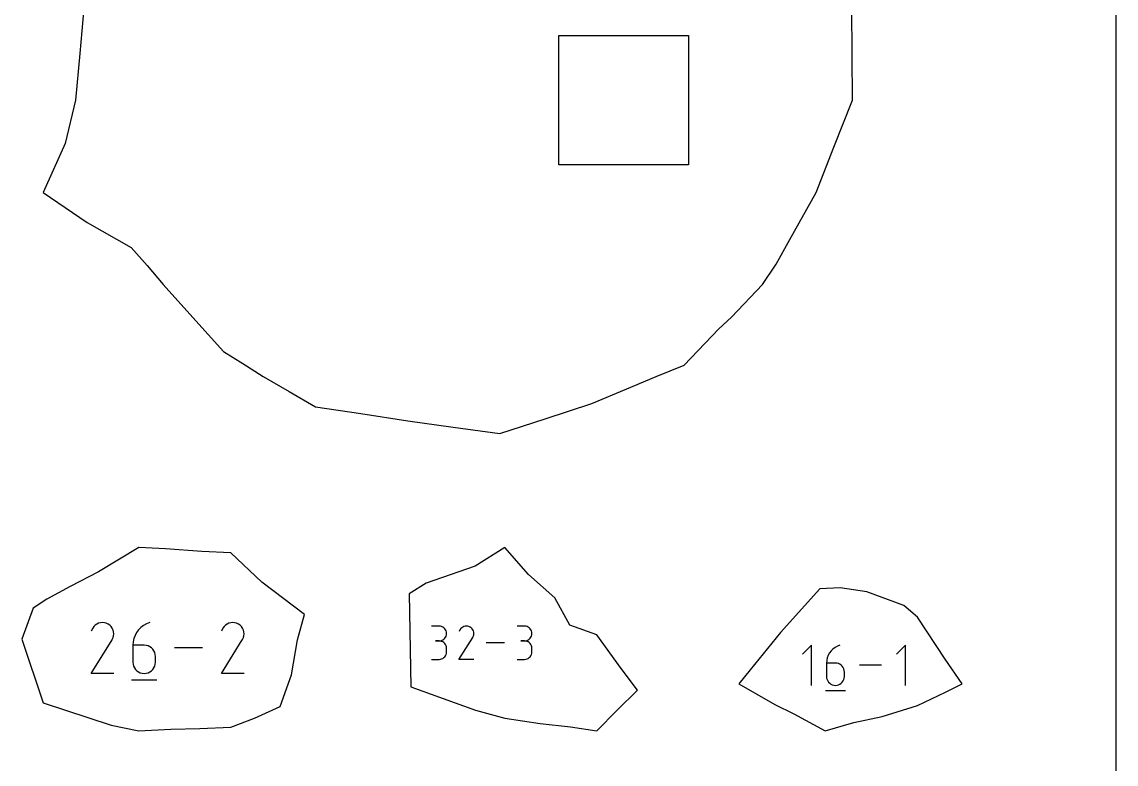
# Model space of a CAD drawing. Extents: x 0 to 12.2, y 0 to 12.
# Drawn here: x 10.649 to 12, y 1.73 to 2.647 of the extents above; entities that cross this region are included whole.
import ezdxf

# ---------------------------------------------------------------- set-up
doc = ezdxf.new("R2010")
doc.units = 0

msp = doc.modelspace()

# ---------------------------------------------------------------- linework, layer by layer
at = {"layer": 'annotation', "color": 1}
for p, q in [((10.736198, 1.897857), (10.734366, 1.894343)), ((10.737652, 1.899919), (10.736198, 1.897857)), ((10.739396, 1.90164), (10.737652, 1.899919)), ((10.741378, 1.903007), (10.739396, 1.90164)), ((10.743545, 1.904005), (10.741378, 1.903007)), ((10.745842, 1.904622), (10.743545, 1.904005)), ((10.748218, 1.904842), (10.745842, 1.904622)), ((10.750619, 1.904653), (10.748218, 1.904842)), ((10.752992, 1.904041), (10.750619, 1.904653)), ((10.755285, 1.902992), (10.752992, 1.904041)), ((10.757335, 1.901536), (10.755285, 1.902992)), ((10.755285, 1.902992), (10.755285, 1.902992)), ((10.759049, 1.899789), (10.757335, 1.901536)), ((10.760412, 1.897804), (10.759049, 1.899789)), ((10.761408, 1.895635), (10.760412, 1.897804)), ((10.762023, 1.893336), (10.761408, 1.895635)), ((10.762241, 1.89096), (10.762023, 1.893336)), ((10.79044, 1.892651), (10.788466, 1.889055)), ((10.792894, 1.895928), (10.79044, 1.892651)), ((10.795791, 1.898837), (10.792894, 1.895928)), ((10.799092, 1.901326), (10.795791, 1.898837)), ((10.802759, 1.903345), (10.799092, 1.901326)), ((10.806757, 1.904844), (10.802759, 1.903345)), ((10.806757, 1.904844), (10.806757, 1.904844)), ((10.897059, 1.897857), (10.895227, 1.894343)), ((10.898513, 1.899919), (10.897059, 1.897857)), ((10.900258, 1.90164), (10.898513, 1.899919)), ((10.90224, 1.903007), (10.900258, 1.90164)), ((10.904406, 1.904005), (10.90224, 1.903007)), ((10.906704, 1.904622), (10.904406, 1.904005)), ((10.909079, 1.904842), (10.906704, 1.904622)), ((10.91148, 1.904653), (10.909079, 1.904842)), ((10.913854, 1.904041), (10.91148, 1.904653)), ((10.916146, 1.902992), (10.913854, 1.904041)), ((10.918196, 1.901536), (10.916146, 1.902992)), ((10.916146, 1.902992), (10.916146, 1.902992)), ((10.91991, 1.899789), (10.918196, 1.901536)), ((10.921273, 1.897804), (10.91991, 1.899789)), ((10.92227, 1.895635), (10.921273, 1.897804)), ((10.922884, 1.893336), (10.92227, 1.895635)), ((10.923102, 1.89096), (10.922884, 1.893336)), ((11.163906, 1.900494), (11.154755, 1.900494)), ((11.165551, 1.900346), (11.163906, 1.900494)), ((11.1671, 1.899921), (11.165551, 1.900346)), ((11.168526, 1.899243), (11.1671, 1.899921)), ((11.169802, 1.89834), (11.168526, 1.899243)), ((11.170905, 1.897238), (11.169802, 1.89834)), ((11.171807, 1.895962), (11.170905, 1.897238)), ((11.172484, 1.894539), (11.171807, 1.895962)), ((11.172909, 1.892995), (11.172484, 1.894539)), ((11.173056, 1.891357), (11.172909, 1.892995)), ((11.189739, 1.89596), (11.188537, 1.893655)), ((11.190692, 1.897312), (11.189739, 1.89596)), ((11.191836, 1.898441), (11.190692, 1.897312)), ((11.193136, 1.899337), (11.191836, 1.898441)), ((11.194557, 1.899992), (11.193136, 1.899337)), ((11.196063, 1.900396), (11.194557, 1.899992)), ((11.197622, 1.900541), (11.196063, 1.900396)), ((11.199196, 1.900417), (11.197622, 1.900541)), ((11.200753, 1.900015), (11.199196, 1.900417)), ((11.202256, 1.899327), (11.200753, 1.900015)), ((11.2036, 1.898372), (11.202256, 1.899327)), ((11.202256, 1.899327), (11.202256, 1.899327)), ((11.204725, 1.897227), (11.2036, 1.898372)), ((11.205618, 1.895925), (11.204725, 1.897227)), ((11.206272, 1.894503), (11.205618, 1.895925)), ((11.206675, 1.892995), (11.206272, 1.894503)), ((11.206818, 1.891437), (11.206675, 1.892995)), ((11.2694, 1.900494), (11.260249, 1.900494)), ((11.271045, 1.900346), (11.2694, 1.900494)), ((11.272594, 1.899921), (11.271045, 1.900346)), ((11.27402, 1.899243), (11.272594, 1.899921)), ((11.275297, 1.89834), (11.27402, 1.899243)), ((11.276399, 1.897238), (11.275297, 1.89834)), ((11.277301, 1.895962), (11.276399, 1.897238)), ((11.277978, 1.894539), (11.277301, 1.895962)), ((11.278403, 1.892995), (11.277978, 1.894539)), ((11.27855, 1.891357), (11.278403, 1.892995)), ((10.734326, 1.842011), (10.760111, 1.883523)), ((10.760111, 1.883523), (10.760142, 1.883561)), ((10.760111, 1.883523), (10.760111, 1.883523)), ((10.760142, 1.883561), (10.760172, 1.883599)), ((10.760172, 1.883599), (10.7602, 1.883638)), ((10.7602, 1.883638), (10.760228, 1.883678)), ((10.760228, 1.883678), (10.760255, 1.88372)), ((10.760255, 1.88372), (10.760281, 1.883763)), ((10.760281, 1.883763), (10.760308, 1.883808)), ((10.760308, 1.883808), (10.760334, 1.883855)), ((10.760334, 1.883855), (10.76036, 1.883905)), ((10.76036, 1.883905), (10.761424, 1.886191)), ((10.76036, 1.883905), (10.76036, 1.883905)), ((10.761424, 1.886191), (10.762046, 1.88856)), ((10.762046, 1.88856), (10.762241, 1.89096)), ((10.786107, 1.881111), (10.785798, 1.876864)), ((10.787009, 1.885191), (10.786107, 1.881111)), ((10.788466, 1.889055), (10.787009, 1.885191)), ((10.895187, 1.842011), (10.920973, 1.883523)), ((10.920973, 1.883523), (10.921004, 1.883561)), ((10.920973, 1.883523), (10.920973, 1.883523)), ((10.921004, 1.883561), (10.921033, 1.883599)), ((10.921033, 1.883599), (10.921062, 1.883638)), ((10.921062, 1.883638), (10.921089, 1.883678)), ((10.921089, 1.883678), (10.921116, 1.88372)), ((10.921116, 1.88372), (10.921143, 1.883763)), ((10.921143, 1.883763), (10.921169, 1.883808)), ((10.921169, 1.883808), (10.921195, 1.883855)), ((10.921195, 1.883855), (10.921221, 1.883905)), ((10.921221, 1.883905), (10.922286, 1.886191)), ((10.921221, 1.883905), (10.921221, 1.883905)), ((10.922286, 1.886191), (10.922908, 1.88856)), ((10.922908, 1.88856), (10.923102, 1.89096)), ((11.163906, 1.882194), (11.159324, 1.882194)), ((11.159324, 1.882194), (11.163906, 1.882194)), ((11.163906, 1.882194), (11.165551, 1.882342)), ((11.165551, 1.882046), (11.163906, 1.882194)), ((11.163906, 1.882194), (11.163906, 1.882194)), ((11.165551, 1.882342), (11.1671, 1.882767)), ((11.1671, 1.88162), (11.165551, 1.882046)), ((11.1671, 1.882767), (11.168526, 1.883446)), ((11.168526, 1.880943), (11.1671, 1.88162)), ((11.168526, 1.883446), (11.169802, 1.88435)), ((11.169802, 1.88004), (11.168526, 1.880943)), ((11.169802, 1.88435), (11.170905, 1.885455)), ((11.170905, 1.878937), (11.169802, 1.88004)), ((11.170905, 1.885455), (11.171807, 1.886734)), ((11.171807, 1.877662), (11.170905, 1.878937)), ((11.171807, 1.886734), (11.172484, 1.888161)), ((11.172484, 1.888161), (11.172909, 1.889711)), ((11.172909, 1.889711), (11.173056, 1.891357)), ((11.173056, 1.891357), (11.173056, 1.891357)), ((11.188511, 1.859336), (11.205421, 1.886559)), ((11.205421, 1.886559), (11.205442, 1.886584)), ((11.205421, 1.886559), (11.205421, 1.886559)), ((11.205442, 1.886584), (11.205461, 1.886609)), ((11.205461, 1.886609), (11.20548, 1.886635)), ((11.20548, 1.886635), (11.205498, 1.886661)), ((11.205498, 1.886661), (11.205515, 1.886689)), ((11.205515, 1.886689), (11.205533, 1.886717)), ((11.205533, 1.886717), (11.20555, 1.886746)), ((11.20555, 1.886746), (11.205567, 1.886777)), ((11.205567, 1.886777), (11.205584, 1.88681)), ((11.205584, 1.88681), (11.206282, 1.888309)), ((11.205584, 1.88681), (11.205584, 1.88681)), ((11.206282, 1.888309), (11.20669, 1.889863)), ((11.20669, 1.889863), (11.206818, 1.891437)), ((11.244801, 1.879939), (11.222271, 1.879939)), ((11.2694, 1.882194), (11.264818, 1.882194)), ((11.264818, 1.882194), (11.2694, 1.882194)), ((11.2694, 1.882194), (11.271045, 1.882342)), ((11.271045, 1.882046), (11.2694, 1.882194)), ((11.2694, 1.882194), (11.2694, 1.882194)), ((11.271045, 1.882342), (11.272594, 1.882767)), ((11.272594, 1.88162), (11.271045, 1.882046)), ((11.272594, 1.882767), (11.27402, 1.883446)), ((11.27402, 1.880943), (11.272594, 1.88162)), ((11.27402, 1.883446), (11.275297, 1.88435)), ((11.275297, 1.88004), (11.27402, 1.880943)), ((11.275297, 1.88435), (11.276399, 1.885455)), ((11.276399, 1.878937), (11.275297, 1.88004)), ((11.276399, 1.885455), (11.277301, 1.886734)), ((11.277301, 1.877662), (11.276399, 1.878937)), ((11.277301, 1.886734), (11.277978, 1.888161)), ((11.277978, 1.888161), (11.278403, 1.889711)), ((11.278403, 1.889711), (11.27855, 1.891357)), ((11.27855, 1.891357), (11.27855, 1.891357)), ((10.785798, 1.876864), (10.785798, 1.85598)), ((10.799751, 1.876864), (10.785798, 1.876864)), ((10.80226, 1.87664), (10.799751, 1.876864)), ((10.804621, 1.875994), (10.80226, 1.87664)), ((10.806795, 1.874965), (10.804621, 1.875994)), ((10.808742, 1.873592), (10.806795, 1.874965)), ((10.810424, 1.871915), (10.808742, 1.873592)), ((10.8118, 1.86997), (10.810424, 1.871915)), ((10.812831, 1.867799), (10.8118, 1.86997)), ((10.813479, 1.86544), (10.812831, 1.867799)), ((10.813703, 1.862931), (10.813479, 1.86544)), ((10.871627, 1.873428), (10.837271, 1.873428)), ((11.172484, 1.876239), (11.171807, 1.877662)), ((11.171807, 1.863869), (11.172484, 1.865292)), ((11.172909, 1.874695), (11.172484, 1.876239)), ((11.172484, 1.865292), (11.172909, 1.866836)), ((11.173056, 1.873056), (11.172909, 1.874695)), ((11.172909, 1.866836), (11.173056, 1.868475)), ((11.173056, 1.868475), (11.173056, 1.873056)), ((11.173056, 1.873056), (11.173056, 1.873056)), ((11.277978, 1.876239), (11.277301, 1.877662)), ((11.277301, 1.863869), (11.277978, 1.865292)), ((11.278403, 1.874695), (11.277978, 1.876239)), ((11.277978, 1.865292), (11.278403, 1.866836)), ((11.27855, 1.873056), (11.278403, 1.874695)), ((11.278403, 1.866836), (11.27855, 1.868475)), ((11.27855, 1.868475), (11.27855, 1.873056)), ((11.27855, 1.873056), (11.27855, 1.873056)), ((11.623699, 1.876902), (11.612647, 1.865847)), ((11.623699, 1.827187), (11.623699, 1.876902)), ((11.646013, 1.867254), (11.644451, 1.864409)), ((11.647955, 1.869847), (11.646013, 1.867254)), ((11.650247, 1.872149), (11.647955, 1.869847)), ((11.652859, 1.874119), (11.650247, 1.872149)), ((11.655761, 1.875716), (11.652859, 1.874119)), ((11.658923, 1.876902), (11.655761, 1.875716)), ((11.658923, 1.876902), (11.658923, 1.876902)), ((11.739943, 1.876902), (11.728891, 1.865847)), ((11.739943, 1.827187), (11.739943, 1.876902)), ((10.785798, 1.85598), (10.785798, 1.85598)), ((10.785798, 1.85598), (10.786023, 1.85347)), ((10.786023, 1.85347), (10.786673, 1.851108)), ((10.812831, 1.851108), (10.813479, 1.85347)), ((10.813479, 1.85347), (10.813703, 1.85598)), ((10.813703, 1.85598), (10.813703, 1.862931)), ((10.813703, 1.862931), (10.813703, 1.862931)), ((11.154755, 1.859338), (11.163906, 1.859338)), ((11.163906, 1.859338), (11.165551, 1.859485)), ((11.163906, 1.859338), (11.163906, 1.859338)), ((11.165551, 1.859485), (11.1671, 1.859911)), ((11.1671, 1.859911), (11.168526, 1.860588)), ((11.168526, 1.860588), (11.169802, 1.861491)), ((11.169802, 1.861491), (11.170905, 1.862593)), ((11.170905, 1.862593), (11.171807, 1.863869)), ((11.206812, 1.859336), (11.188511, 1.859336)), ((11.260249, 1.859338), (11.2694, 1.859338)), ((11.2694, 1.859338), (11.271045, 1.859485)), ((11.2694, 1.859338), (11.2694, 1.859338)), ((11.271045, 1.859485), (11.272594, 1.859911)), ((11.272594, 1.859911), (11.27402, 1.860588)), ((11.27402, 1.860588), (11.275297, 1.861491)), ((11.275297, 1.861491), (11.276399, 1.862593)), ((11.276399, 1.862593), (11.277301, 1.863869)), ((11.642585, 1.858124), (11.64234, 1.854763)), ((11.64234, 1.854763), (11.64234, 1.838239)), ((11.65338, 1.854763), (11.64234, 1.854763)), ((11.643298, 1.861352), (11.642585, 1.858124)), ((11.644451, 1.864409), (11.643298, 1.861352)), ((11.655366, 1.854586), (11.65338, 1.854763)), ((11.657234, 1.854075), (11.655366, 1.854586)), ((11.658954, 1.853261), (11.657234, 1.854075)), ((11.660495, 1.852175), (11.658954, 1.853261)), ((11.661825, 1.850847), (11.660495, 1.852175)), ((11.710251, 1.852045), (11.683068, 1.852045)), ((10.762231, 1.842011), (10.734326, 1.842011)), ((10.786673, 1.851108), (10.787706, 1.848932)), ((10.787706, 1.848932), (10.789084, 1.846982)), ((10.789084, 1.846982), (10.790767, 1.845298)), ((10.790767, 1.845298), (10.792715, 1.84392)), ((10.792715, 1.84392), (10.794888, 1.842886)), ((10.794888, 1.842886), (10.797246, 1.842237)), ((10.797246, 1.842237), (10.799751, 1.842012)), ((10.799751, 1.842012), (10.80226, 1.842237)), ((10.799751, 1.842012), (10.799751, 1.842012)), ((10.80226, 1.842237), (10.804621, 1.842886)), ((10.804621, 1.842886), (10.806795, 1.84392)), ((10.806795, 1.84392), (10.808742, 1.845298)), ((10.808742, 1.845298), (10.810424, 1.846982)), ((10.810424, 1.846982), (10.8118, 1.848932)), ((10.8118, 1.848932), (10.812831, 1.851108)), ((10.923093, 1.842011), (10.895187, 1.842011)), ((11.64234, 1.838239), (11.64234, 1.838239)), ((11.64234, 1.838239), (11.642519, 1.836253)), ((11.662914, 1.849309), (11.661825, 1.850847)), ((11.66373, 1.847591), (11.662914, 1.849309)), ((11.664242, 1.845724), (11.66373, 1.847591)), ((11.66442, 1.843739), (11.664242, 1.845724)), ((11.664242, 1.836253), (11.66442, 1.838239)), ((11.66442, 1.838239), (11.66442, 1.843739)), ((11.66442, 1.843739), (11.66442, 1.843739)), ((10.784051, 1.834158), (10.815467, 1.834158)), ((11.642519, 1.836253), (11.643032, 1.834384)), ((11.643032, 1.834384), (11.64385, 1.832662)), ((11.64385, 1.832662), (11.64494, 1.83112)), ((11.64494, 1.83112), (11.646272, 1.829787)), ((11.646272, 1.829787), (11.647813, 1.828697)), ((11.647813, 1.828697), (11.649533, 1.827879)), ((11.649533, 1.827879), (11.651399, 1.827365)), ((11.651399, 1.827365), (11.65338, 1.827187)), ((11.65338, 1.827187), (11.655366, 1.827365)), ((11.65338, 1.827187), (11.65338, 1.827187)), ((11.655366, 1.827365), (11.657234, 1.827879)), ((11.657234, 1.827879), (11.658954, 1.828697)), ((11.658954, 1.828697), (11.660495, 1.829787)), ((11.660495, 1.829787), (11.661825, 1.83112)), ((11.661825, 1.83112), (11.662914, 1.832662)), ((11.662914, 1.832662), (11.66373, 1.834384)), ((11.66373, 1.834384), (11.664242, 1.836253)), ((11.640958, 1.820973), (11.665815, 1.820973))]:
    msp.add_line(p, q, dxfattribs=at)
at = {"layer": 'boundary', "color": 5}
for p, q in [((10.725326, 2.664041), (10.720264, 2.608007)), ((11.67407, 2.606294), (11.673651, 2.664041)), ((10.720264, 2.608007), (10.714978, 2.550261)), ((11.674374, 2.550261), (11.67407, 2.606294)), ((10.714978, 2.550261), (10.702238, 2.496909)), ((11.651615, 2.492514), (11.674374, 2.550261)), ((10.702238, 2.496909), (10.675017, 2.436481)), ((11.629608, 2.436481), (11.651615, 2.492514)), ((10.675017, 2.436481), (10.729412, 2.399385)), ((11.59725, 2.378234), (11.629608, 2.436481)), ((10.729412, 2.399385), (10.783866, 2.368417)), ((11.580326, 2.347839), (11.59725, 2.378234)), ((10.783866, 2.368417), (10.80326, 2.34602)), ((10.80326, 2.34602), (10.823406, 2.3227)), ((11.563131, 2.3227), (11.580326, 2.347839)), ((10.823406, 2.3227), (10.860045, 2.28185)), ((11.525037, 2.282244), (11.563131, 2.3227)), ((10.860045, 2.28185), (10.897646, 2.240002)), ((11.509563, 2.267795), (11.525037, 2.282244)), ((11.466546, 2.223064), (11.509563, 2.267795)), ((10.897646, 2.240002), (10.921559, 2.224819)), ((10.921559, 2.224819), (10.946674, 2.20892)), ((11.432056, 2.20892), (11.466546, 2.223064)), ((10.946674, 2.20892), (10.978793, 2.190391)), ((11.395889, 2.193842), (11.432056, 2.20892)), ((10.978793, 2.190391), (11.011426, 2.171622)), ((11.352766, 2.175606), (11.395889, 2.193842)), ((11.295019, 2.156801), (11.352766, 2.175606)), ((11.011426, 2.171622), (11.067459, 2.163046)), ((11.067459, 2.163046), (11.125206, 2.154216)), ((11.125206, 2.154216), (11.181239, 2.146499)), ((11.238986, 2.138596), (11.295019, 2.156801)), ((11.181239, 2.146499), (11.238986, 2.138596)), ((10.793153, 1.997475), (10.743528, 1.967617)), ((10.826105, 1.995762), (10.793153, 1.997475)), ((10.870889, 1.99267), (10.826105, 1.995762)), ((10.906933, 1.990862), (10.870889, 1.99267)), ((10.945116, 1.954646), (10.906933, 1.990862)), ((11.245049, 1.997623), (11.208419, 1.974744)), ((11.274174, 1.964201), (11.245049, 1.997623)), ((11.208419, 1.974744), (11.147883, 1.953356)), ((10.743528, 1.967617), (10.708567, 1.949563)), ((11.306734, 1.935232), (11.274174, 1.964201)), ((10.708567, 1.949563), (10.679373, 1.933742)), ((10.997779, 1.914934), (10.945116, 1.954646)), ((11.147883, 1.953356), (11.127024, 1.940365)), ((11.634133, 1.946523), (11.58539, 1.892402)), ((11.659102, 1.947797), (11.634133, 1.946523)), ((11.69197, 1.942893), (11.659102, 1.947797)), ((10.679373, 1.933742), (10.66284, 1.922442)), ((11.127024, 1.940365), (11.129123, 1.825332)), ((11.325378, 1.901782), (11.306734, 1.935232)), ((11.737959, 1.925894), (11.69197, 1.942893)), ((10.66284, 1.922442), (10.648747, 1.884308)), ((11.754582, 1.91172), (11.737959, 1.925894)), ((10.989168, 1.883389), (10.997779, 1.914934)), ((11.788938, 1.859814), (11.754582, 1.91172)), ((11.358829, 1.889496), (11.325378, 1.901782)), ((11.58539, 1.892402), (11.547971, 1.846259)), ((10.648747, 1.884308), (10.674928, 1.805598)), ((10.981765, 1.840102), (10.989168, 1.883389)), ((11.388653, 1.848252), (11.358829, 1.889496)), ((11.810067, 1.829113), (11.788938, 1.859814)), ((10.967665, 1.801154), (10.981765, 1.840102)), ((11.408901, 1.821452), (11.388653, 1.848252)), ((11.547971, 1.846259), (11.533901, 1.829113)), ((11.129123, 1.825332), (11.209007, 1.796785)), ((11.533901, 1.829113), (11.578555, 1.803614)), ((11.789151, 1.818755), (11.810067, 1.829113)), ((11.383924, 1.796394), (11.408901, 1.821452)), ((11.754582, 1.802256), (11.789151, 1.818755)), ((10.674928, 1.805598), (10.758924, 1.778246)), ((10.935849, 1.786637), (10.967665, 1.801154)), ((11.578555, 1.803614), (11.601828, 1.791933)), ((11.710915, 1.788615), (11.754582, 1.802256)), ((10.906933, 1.775536), (10.935849, 1.786637)), ((11.209007, 1.796785), (11.245049, 1.786853)), ((11.245049, 1.786853), (11.288909, 1.779928)), ((11.358829, 1.771198), (11.383924, 1.796394)), ((11.601828, 1.791933), (11.640802, 1.771198)), ((11.676073, 1.781247), (11.710915, 1.788615)), ((10.758924, 1.778246), (10.793153, 1.771198)), ((10.793153, 1.771198), (10.83265, 1.773049)), ((10.83265, 1.773049), (10.868436, 1.77376)), ((10.868436, 1.77376), (10.906933, 1.775536)), ((11.288909, 1.779928), (11.326219, 1.776099)), ((11.326219, 1.776099), (11.358829, 1.771198)), ((11.640802, 1.771198), (11.676073, 1.781247))]:
    msp.add_line(p, q, dxfattribs=at)
at = {"layer": 'frame', "color": 5}
msp.add_line((12, 0), (12, 12), dxfattribs=at)
at = {"layer": 'hole', "color": 5}
for p, q in [((11.311907, 2.470312), (11.311907, 2.630312)), ((11.311907, 2.630312), (11.471907, 2.630312)), ((11.471907, 2.630312), (11.471907, 2.470312)), ((11.471907, 2.470312), (11.311907, 2.470312))]:
    msp.add_line(p, q, dxfattribs=at)

doc.saveas('drawing.dxf')
